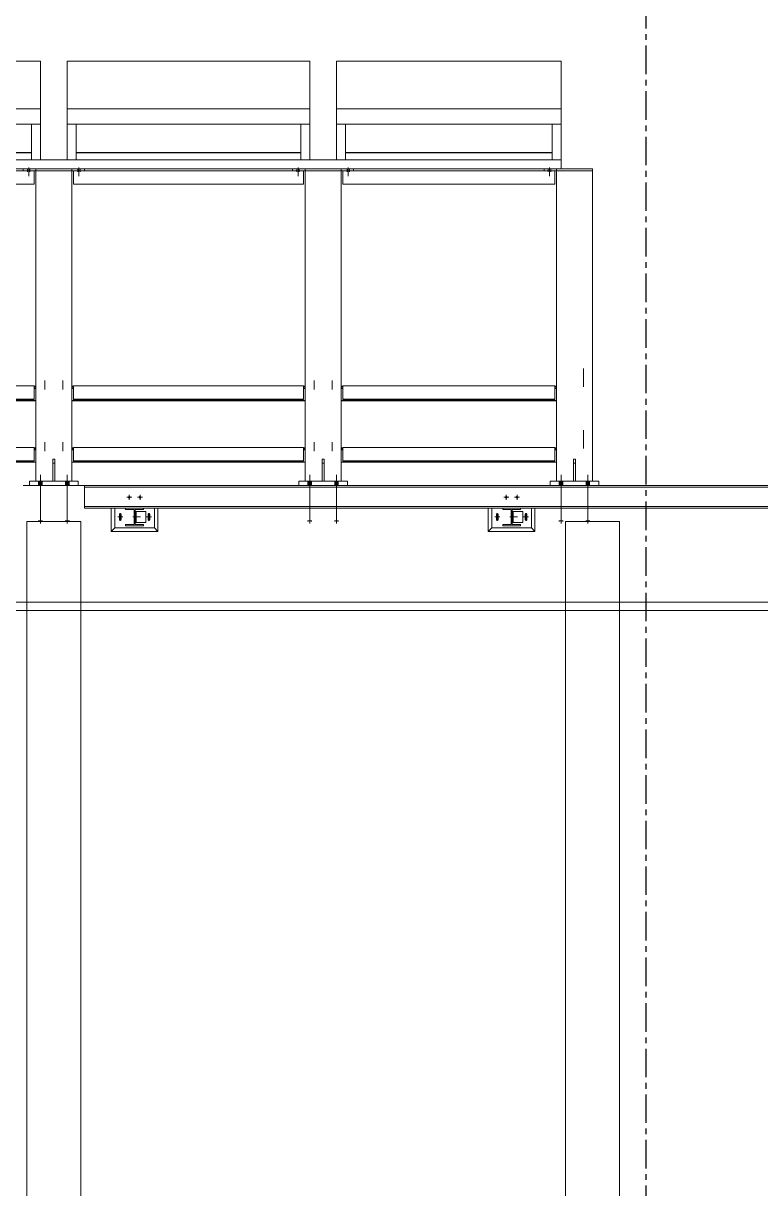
# Model space of a CAD drawing. Header units: millimetres. Extents: x 3774 to 718460, y -768339 to 192544.
# Drawn here: x 374093 to 378200, y -633449 to -626957 of the extents above; entities that cross this region are included whole.
import ezdxf

# ---------------------------------------------------------------- set-up
doc = ezdxf.new("R2010")
doc.units = ezdxf.units.MM
for name, pattern in [('CENTER', [50.8, 31.75, -6.35, 6.35, -6.35]), ('XKITLINE00', [0]), ('XKITLINE02', [4, 2, -2])]:
    doc.linetypes.add(name, pattern=pattern)
for name, color, linetype, lineweight in [('A-CANOPY', 7, 'Continuous', 25), ('Bolt', 7, 'Continuous', 0), ('Part', 7, 'Continuous', 0)]:
    doc.layers.add(name, color=color, linetype=linetype, lineweight=lineweight)

# ---------------------------------------------------------------- blocks, each defined once
blk = doc.blocks.new('*A292911')
at = {"layer": 'Part', "color": 7, "linetype": 'XKITLINE00', "lineweight": 0}
for p, q in [((1969.879922, -58.296001), (1969.079922, -58.296001)), ((1969.079922, -58.296001), (1969.079922, -58.360001)), ((1969.079922, -58.360001), (1969.455922, -58.360001)), ((1969.455922, -58.360001), (1969.455922, -59.032001)), ((1969.503922, -58.360001), (1969.879922, -58.360001)), ((1969.503922, -59.032001), (1969.503922, -58.360001)), ((1969.879922, -58.360001), (1969.879922, -58.296001)), ((1969.455922, -59.032001), (1969.079922, -59.032001)), ((1969.079922, -59.032001), (1969.079922, -59.096001)), ((1969.079922, -59.096001), (1969.879922, -59.096001)), ((1969.879922, -59.032001), (1969.503922, -59.032001)), ((1969.879922, -59.096001), (1969.879922, -59.032001))]:
    blk.add_line(p, q, dxfattribs=at)
blk = doc.blocks.new('*A302912')
at = {"layer": 'Part', "color": 7, "linetype": 'XKITLINE00', "lineweight": 0}
for p, q in [((1986.679922, -58.296001), (1985.879922, -58.296001)), ((1985.879922, -58.296001), (1985.879922, -58.360001)), ((1985.879922, -58.360001), (1986.255922, -58.360001)), ((1986.255922, -58.360001), (1986.255922, -59.032001)), ((1986.303922, -58.360001), (1986.679922, -58.360001)), ((1986.303922, -59.032001), (1986.303922, -58.360001)), ((1986.679922, -58.360001), (1986.679922, -58.296001)), ((1986.255922, -59.032001), (1985.879922, -59.032001)), ((1985.879922, -59.032001), (1985.879922, -59.096001)), ((1985.879922, -59.096001), (1986.679922, -59.096001)), ((1986.679922, -59.032001), (1986.303922, -59.032001)), ((1986.679922, -59.096001), (1986.679922, -59.032001))]:
    blk.add_line(p, q, dxfattribs=at)
blk = doc.blocks.new('*A322914')
at = {"layer": 'A-CANOPY', "color": 7, "linetype": 'XKITLINE00', "lineweight": 0}
for p, q in [((1978.683035, -55.608485), (1978.760005, -55.608485)), ((1978.683035, -55.660414), (1978.760005, -55.660414)), ((1978.683035, -55.708563), (1978.760005, -55.708563)), ((1978.760005, -55.598018), (1988.200005, -55.598018)), ((1978.760005, -56.201382), (1978.760005, -55.598018)), ((1988.200005, -55.598018), (1988.200005, -56.201382)), ((1988.200005, -55.608485), (1988.283035, -55.608485)), ((1988.200005, -55.660414), (1988.283035, -55.660414)), ((1988.200005, -55.708563), (1988.283035, -55.708563)), ((1978.683035, -56.255812), (1988.283035, -56.255812)), ((1978.683035, -56.259999), (1988.283035, -56.259999)), ((1978.760005, -56.197195), (1988.200005, -56.197195)), ((1988.200005, -56.201382), (1978.760005, -56.201382))]:
    blk.add_line(p, q, dxfattribs=at)
blk = doc.blocks.new('*A332915')
at = {"layer": 'A-CANOPY', "color": 7, "linetype": 'XKITLINE00', "lineweight": 0}
for p, q in [((1966.683035, -55.608485), (1966.760005, -55.608485)), ((1966.683035, -55.660414), (1966.760005, -55.660414)), ((1966.683035, -55.708563), (1966.760005, -55.708563)), ((1966.760005, -55.598018), (1977.000005, -55.598018)), ((1966.760005, -56.201382), (1966.760005, -55.598018)), ((1977.000005, -55.598018), (1977.000005, -56.201382)), ((1977.000005, -55.608485), (1977.083035, -55.608485)), ((1977.000005, -55.660414), (1977.083035, -55.660414)), ((1977.000005, -55.708563), (1977.083035, -55.708563)), ((1966.683035, -56.255812), (1977.083035, -56.255812)), ((1966.683035, -56.259999), (1977.083035, -56.259999)), ((1966.760005, -56.197195), (1977.000005, -56.197195)), ((1977.000005, -56.201382), (1966.760005, -56.201382))]:
    blk.add_line(p, q, dxfattribs=at)
blk = doc.blocks.new('*A342916')
at = {"layer": 'A-CANOPY', "color": 7, "linetype": 'XKITLINE00', "lineweight": 0}
for p, q in [((1966.683035, -52.864325), (1966.760005, -52.864325)), ((1966.683035, -52.916254), (1966.760005, -52.916254)), ((1966.683035, -52.964403), (1966.760005, -52.964403)), ((1966.760005, -52.853858), (1977.000005, -52.853858)), ((1966.760005, -53.457222), (1966.760005, -52.853858)), ((1977.000005, -52.853858), (1977.000005, -53.457222)), ((1977.000005, -52.864325), (1977.083035, -52.864325)), ((1977.000005, -52.916254), (1977.083035, -52.916254)), ((1977.000005, -52.964403), (1977.083035, -52.964403)), ((1966.760005, -53.453035), (1977.000005, -53.453035)), ((1977.000005, -53.457222), (1966.760005, -53.457222)), ((1966.683035, -53.511652), (1977.083035, -53.511652)), ((1966.683035, -53.515839), (1977.083035, -53.515839))]:
    blk.add_line(p, q, dxfattribs=at)
blk = doc.blocks.new('*A352917')
at = {"layer": 'A-CANOPY', "color": 7, "linetype": 'XKITLINE00', "lineweight": 0}
for p, q in [((1978.683035, -52.864325), (1978.760005, -52.864325)), ((1978.683035, -52.916254), (1978.760005, -52.916254)), ((1978.683035, -52.964403), (1978.760005, -52.964403)), ((1978.760005, -52.853858), (1988.200005, -52.853858)), ((1978.760005, -53.457222), (1978.760005, -52.853858)), ((1988.200005, -52.853858), (1988.200005, -53.457222)), ((1988.200005, -52.864325), (1988.283035, -52.864325)), ((1988.200005, -52.916254), (1988.283035, -52.916254)), ((1988.200005, -52.964403), (1988.283035, -52.964403)), ((1978.760005, -53.453035), (1988.200005, -53.453035)), ((1988.200005, -53.457222), (1978.760005, -53.457222)), ((1978.683035, -53.511652), (1988.283035, -53.511652)), ((1978.683035, -53.515839), (1988.283035, -53.515839))]:
    blk.add_line(p, q, dxfattribs=at)
blk = doc.blocks.new('*A362918')
at = {"layer": 'A-CANOPY', "color": 7, "linetype": 'XKITLINE00', "lineweight": 0}
for p, q in [((1977.832005, -57.095988), (1977.832005, -56.115017)), ((1977.832005, -56.115017), (1977.928005, -56.115017)), ((1977.832005, -56.295988), (1977.928005, -56.295988)), ((1977.928005, -56.115017), (1977.928005, -57.095988))]:
    blk.add_line(p, q, dxfattribs=at)
blk = doc.blocks.new('*A372919')
at = {"layer": 'A-CANOPY', "color": 7, "linetype": 'XKITLINE00', "lineweight": 0}
for p, q in [((1976.799973, -57.295988), (1976.799973, -57.095988)), ((1976.799973, -57.095988), (1978.959973, -57.095988)), ((1978.959973, -57.295988), (1978.959973, -57.095988))]:
    blk.add_line(p, q, dxfattribs=at)
blk = doc.blocks.new('*A382920')
at = {"layer": 'A-CANOPY'}
for points in [[(1977.204, -57.296), (1977.204, -57.096), (1977.356, -57.096), (1977.356, -57.296)], [(1978.404, -57.296), (1978.404, -57.096), (1978.556, -57.096), (1978.556, -57.296)], [(1977.204, -58.896), (1977.204, -58.848), (1977.356, -58.848), (1977.356, -58.896)], [(1978.404, -58.896), (1978.404, -58.848), (1978.556, -58.848), (1978.556, -58.896)]]:
    blk.add_hatch(color=7, dxfattribs=at).paths.add_polyline_path(points, flags=17)
at = {"layer": 'A-CANOPY', "color": 7, "linetype": 'XKITLINE00', "lineweight": 0}
for p, q in [((1977.204, -57.296), (1977.204, -57.096)), ((1977.28, -58.98), (1977.28, -56.816)), ((1977.356, -57.296), (1977.356, -57.096)), ((1978.404, -57.296), (1978.404, -57.096)), ((1978.48, -58.98), (1978.48, -56.816)), ((1978.556, -57.296), (1978.556, -57.096)), ((1977.204, -58.896), (1977.204, -58.848)), ((1977.356, -58.896), (1977.356, -58.848)), ((1978.404, -58.896), (1978.404, -58.848)), ((1978.556, -58.896), (1978.556, -58.848))]:
    blk.add_line(p, q, dxfattribs=at)
at = {"layer": 'A-CANOPY', "color": 7, "linetype": 'XKITLINE02', "lineweight": 0}
for p, q in [((1977.204, -57.296), (1977.204, -57.096)), ((1977.28, -58.98), (1977.28, -56.816)), ((1977.356, -57.296), (1977.356, -57.096)), ((1978.404, -57.296), (1978.404, -57.096)), ((1978.48, -58.98), (1978.48, -56.816)), ((1978.556, -57.296), (1978.556, -57.096)), ((1977.204, -58.896), (1977.204, -58.848)), ((1977.356, -58.896), (1977.356, -58.848)), ((1978.404, -58.896), (1978.404, -58.848)), ((1978.556, -58.896), (1978.556, -58.848))]:
    blk.add_line(p, q, dxfattribs=at)
blk = doc.blocks.new('*A392921')
at = {"layer": 'A-CANOPY', "color": 7, "linetype": 'XKITLINE02', "lineweight": 0}
for p, q in [((1978.280005, -55.738488), (1978.280005, -55.355646)), ((1978.280005, -55.759283), (1978.280005, -55.376441))]:
    blk.add_line(p, q, dxfattribs=at)
blk = doc.blocks.new('*A402922')
at = {"layer": 'A-CANOPY', "color": 7, "linetype": 'XKITLINE02', "lineweight": 0}
for p, q in [((1977.479995, -55.738488), (1977.479995, -55.355646)), ((1977.479995, -55.759283), (1977.479995, -55.376441))]:
    blk.add_line(p, q, dxfattribs=at)
blk = doc.blocks.new('*A412923')
at = {"layer": 'A-CANOPY', "color": 7, "linetype": 'XKITLINE02', "lineweight": 0}
for p, q in [((1977.479995, -52.994328), (1977.479995, -52.611486)), ((1977.479995, -53.015123), (1977.479995, -52.632281))]:
    blk.add_line(p, q, dxfattribs=at)
blk = doc.blocks.new('*A422924')
at = {"layer": 'A-CANOPY', "color": 7, "linetype": 'XKITLINE02', "lineweight": 0}
for p, q in [((1978.280005, -52.994328), (1978.280005, -52.611486)), ((1978.280005, -53.015123), (1978.280005, -52.632281))]:
    blk.add_line(p, q, dxfattribs=at)
blk = doc.blocks.new('*A432925')
at = {"layer": 'A-CANOPY', "color": 7, "linetype": 'XKITLINE00', "lineweight": 0}
for p, q in [((1989.032005, -57.095988), (1989.032005, -56.115017)), ((1989.032005, -56.115017), (1989.128005, -56.115017)), ((1989.032005, -56.295988), (1989.128005, -56.295988)), ((1989.128005, -56.115017), (1989.128005, -57.095988))]:
    blk.add_line(p, q, dxfattribs=at)
blk = doc.blocks.new('*A442926')
at = {"layer": 'A-CANOPY', "color": 7, "linetype": 'XKITLINE00', "lineweight": 0}
for p, q in [((1987.999973, -57.295988), (1987.999973, -57.095988)), ((1987.999973, -57.095988), (1990.159973, -57.095988)), ((1990.159973, -57.295988), (1990.159973, -57.095988))]:
    blk.add_line(p, q, dxfattribs=at)
blk = doc.blocks.new('*A452927')
at = {"layer": 'A-CANOPY'}
for points in [[(1988.404, -57.296), (1988.404, -57.096), (1988.556, -57.096), (1988.556, -57.296)], [(1989.604, -57.296), (1989.604, -57.096), (1989.756, -57.096), (1989.756, -57.296)], [(1988.404, -58.896), (1988.404, -58.848), (1988.556, -58.848), (1988.556, -58.896)], [(1989.604, -58.896), (1989.604, -58.848), (1989.756, -58.848), (1989.756, -58.896)]]:
    blk.add_hatch(color=7, dxfattribs=at).paths.add_polyline_path(points, flags=17)
at = {"layer": 'A-CANOPY', "color": 7, "linetype": 'XKITLINE00', "lineweight": 0}
for p, q in [((1988.404, -57.296), (1988.404, -57.096)), ((1988.48, -58.98), (1988.48, -56.816)), ((1988.556, -57.296), (1988.556, -57.096)), ((1989.604, -57.296), (1989.604, -57.096)), ((1989.68, -58.98), (1989.68, -56.816)), ((1989.756, -57.296), (1989.756, -57.096)), ((1988.404, -58.896), (1988.404, -58.848)), ((1988.556, -58.896), (1988.556, -58.848)), ((1989.604, -58.896), (1989.604, -58.848)), ((1989.756, -58.896), (1989.756, -58.848))]:
    blk.add_line(p, q, dxfattribs=at)
at = {"layer": 'A-CANOPY', "color": 7, "linetype": 'XKITLINE02', "lineweight": 0}
for p, q in [((1988.404, -57.296), (1988.404, -57.096)), ((1988.48, -58.98), (1988.48, -56.816)), ((1988.556, -57.296), (1988.556, -57.096)), ((1989.604, -57.296), (1989.604, -57.096)), ((1989.68, -58.98), (1989.68, -56.816)), ((1989.756, -57.296), (1989.756, -57.096)), ((1988.404, -58.896), (1988.404, -58.848)), ((1988.556, -58.896), (1988.556, -58.848)), ((1989.604, -58.896), (1989.604, -58.848)), ((1989.756, -58.896), (1989.756, -58.848))]:
    blk.add_line(p, q, dxfattribs=at)
blk = doc.blocks.new('*A462928')
at = {"layer": 'A-CANOPY', "color": 7, "linetype": 'XKITLINE02', "lineweight": 0}
for p, q in [((1989.479995, -55.623222), (1989.479995, -54.824304)), ((1989.479995, -55.644017), (1989.479995, -54.845099))]:
    blk.add_line(p, q, dxfattribs=at)
blk = doc.blocks.new('*A472929')
at = {"layer": 'A-CANOPY', "color": 7, "linetype": 'XKITLINE02', "lineweight": 0}
for p, q in [((1989.479995, -52.879062), (1989.479995, -52.080144)), ((1989.479995, -52.899857), (1989.479995, -52.100939))]:
    blk.add_line(p, q, dxfattribs=at)
blk = doc.blocks.new('*A482930')
at = {"layer": 'A-CANOPY', "color": 7, "linetype": 'XKITLINE00', "lineweight": 0}
for p, q in [((1988.203045, -43.26704), (1978.760005, -43.26704)), ((1978.760005, -43.86704), (1978.760005, -43.26704)), ((1988.203045, -43.86704), (1988.203045, -43.26704)), ((1988.203045, -43.86704), (1978.760005, -43.86704))]:
    blk.add_line(p, q, dxfattribs=at)
blk = doc.blocks.new('*A492931')
at = {"layer": 'A-CANOPY', "color": 7, "linetype": 'XKITLINE00', "lineweight": 0}
for p, q in [((1977.003045, -43.26704), (1966.760005, -43.26704)), ((1966.760005, -43.86704), (1966.760005, -43.26704)), ((1977.003045, -43.86704), (1977.003045, -43.26704)), ((1977.003045, -43.86704), (1966.760005, -43.86704))]:
    blk.add_line(p, q, dxfattribs=at)
blk = doc.blocks.new('*A502932')
at = {"layer": 'A-CANOPY', "color": 7, "linetype": 'XKITLINE02', "lineweight": 0}
for p, q in [((1976.704005, -43.18704), (1976.704005, -43.26704)), ((1976.704005, -43.18704), (1976.704005, -43.26704)), ((1976.704005, -43.26704), (1976.704005, -43.31904)), ((1976.704005, -43.26704), (1976.704005, -43.31904)), ((1976.760005, -43.12368), (1976.760005, -43.50704)), ((1976.760005, -43.12368), (1976.760005, -43.50704)), ((1976.816005, -43.18704), (1976.816005, -43.26704)), ((1976.816005, -43.18704), (1976.816005, -43.26704)), ((1976.816005, -43.26704), (1976.816005, -43.31904)), ((1976.816005, -43.26704), (1976.816005, -43.31904))]:
    blk.add_line(p, q, dxfattribs=at)
blk = doc.blocks.new('*A512933')
at = {"layer": 'A-CANOPY', "color": 7, "linetype": 'XKITLINE02', "lineweight": 0}
for p, q in [((1978.944005, -43.18704), (1978.944005, -43.26704)), ((1978.944005, -43.18704), (1978.944005, -43.26704)), ((1978.944005, -43.26704), (1978.944005, -43.31904)), ((1978.944005, -43.26704), (1978.944005, -43.31904)), ((1979.000005, -43.12368), (1979.000005, -43.50704)), ((1979.000005, -43.12368), (1979.000005, -43.50704)), ((1979.056005, -43.18704), (1979.056005, -43.26704)), ((1979.056005, -43.18704), (1979.056005, -43.26704)), ((1979.056005, -43.26704), (1979.056005, -43.31904)), ((1979.056005, -43.26704), (1979.056005, -43.31904))]:
    blk.add_line(p, q, dxfattribs=at)
blk = doc.blocks.new('*A522934')
at = {"layer": 'A-CANOPY', "color": 7, "linetype": 'XKITLINE00', "lineweight": 0}
for p, q in [((1976.520005, -43.26704), (1976.520005, -43.18704)), ((1978.680005, -43.26704), (1977.003045, -43.26704)), ((1977.080005, -43.26704), (1977.080005, -43.18704)), ((1978.680005, -43.26704), (1978.680005, -43.18704)), ((1978.683035, -43.26704), (1978.760005, -43.26704)), ((1979.240005, -43.26704), (1979.240005, -43.18704))]:
    blk.add_line(p, q, dxfattribs=at)
blk = doc.blocks.new('*A532935')
at = {"layer": 'A-CANOPY', "color": 7, "linetype": 'XKITLINE00', "lineweight": 0}
for p, q in [((1976.880119, -42.787037), (1976.880119, -41.187037)), ((1977.280119, -42.787037), (1977.280119, -41.187037))]:
    blk.add_line(p, q, dxfattribs=at)
blk = doc.blocks.new('*A542936')
at = {"layer": 'A-CANOPY', "color": 7, "linetype": 'XKITLINE00', "lineweight": 0}
for p, q in [((1978.480041, -42.787037), (1978.480041, -41.187037)), ((1978.880041, -42.787037), (1978.880041, -41.187037))]:
    blk.add_line(p, q, dxfattribs=at)
blk = doc.blocks.new('*A552937')
at = {"layer": 'A-CANOPY', "color": 7, "linetype": 'XKITLINE00', "lineweight": 0}
for p, q in [((1987.723045, -43.26704), (1987.723045, -43.18704)), ((1989.883045, -43.26704), (1988.203045, -43.26704)), ((1988.283045, -43.26704), (1988.283045, -43.18704)), ((1988.480119, -43.18704), (1989.883045, -43.18704)), ((1989.883045, -43.26704), (1989.883045, -43.18704))]:
    blk.add_line(p, q, dxfattribs=at)
blk = doc.blocks.new('*A562938')
at = {"layer": 'A-CANOPY', "color": 7, "linetype": 'XKITLINE02', "lineweight": 0}
for p, q in [((1987.907045, -43.18704), (1987.907045, -43.26704)), ((1987.907045, -43.18704), (1987.907045, -43.26704)), ((1987.907045, -43.26704), (1987.907045, -43.31904)), ((1987.907045, -43.26704), (1987.907045, -43.31904)), ((1987.963045, -43.12368), (1987.963045, -43.50704)), ((1987.963045, -43.12368), (1987.963045, -43.50704)), ((1988.019045, -43.18704), (1988.019045, -43.26704)), ((1988.019045, -43.18704), (1988.019045, -43.26704)), ((1988.019045, -43.26704), (1988.019045, -43.31904)), ((1988.019045, -43.26704), (1988.019045, -43.31904))]:
    blk.add_line(p, q, dxfattribs=at)
blk = doc.blocks.new('*A572939')
at = {"layer": 'A-CANOPY', "color": 7, "linetype": 'XKITLINE00', "lineweight": 0}
for p, q in [((1988.080119, -42.787037), (1988.080119, -41.187037)), ((1988.480119, -42.787037), (1988.480119, -41.187037))]:
    blk.add_line(p, q, dxfattribs=at)
blk = doc.blocks.new('*A812963')
at = {"layer": 'A-CANOPY', "color": 7, "linetype": 'XKITLINE00', "lineweight": 0}
for p, q in [((1853.280041, -42.787037), (1988.480119, -42.787037)), ((1988.480119, -42.787037), (1988.480119, -43.187037)), ((1853.280041, -43.187037), (1988.480119, -43.187037))]:
    blk.add_line(p, q, dxfattribs=at)
blk = doc.blocks.new('*A832965')
at = {"layer": 'Part', "color": 7, "linetype": 'XKITLINE00', "lineweight": 0}
for p, q in [((1964.519999, -57.296), (1967.240007, -57.296)), ((1943.08, -62.496), (1964.68, -62.496)), ((1967.08, -62.496), (1988.68, -62.496)), ((1991.08, -62.496), (2000.492107, -62.496))]:
    blk.add_line(p, q, dxfattribs=at)
blk = doc.blocks.new('*A852967')
at = {"layer": 'Part', "color": 7, "linetype": 'XKITLINE00', "lineweight": 0}
blk.add_line((2000.492107, -62.856), (1895.079997, -62.856001), dxfattribs=at)
blk = doc.blocks.new('*A1092991')
at = {"layer": 'A-CANOPY', "color": 7, "linetype": 'XKITLINE00', "lineweight": 0}
for p, q in [((1954.683035, -55.608485), (1954.760005, -55.608485)), ((1954.683035, -55.660414), (1954.760005, -55.660414)), ((1954.683035, -55.708563), (1954.760005, -55.708563)), ((1954.760005, -55.598018), (1965.000005, -55.598018)), ((1954.760005, -56.201382), (1954.760005, -55.598018)), ((1965.000005, -55.598018), (1965.000005, -56.201382)), ((1965.000005, -55.608485), (1965.083035, -55.608485)), ((1965.000005, -55.660414), (1965.083035, -55.660414)), ((1965.000005, -55.708563), (1965.083035, -55.708563)), ((1954.683035, -56.255812), (1965.083035, -56.255812)), ((1954.683035, -56.259999), (1965.083035, -56.259999)), ((1954.760005, -56.197195), (1965.000005, -56.197195)), ((1965.000005, -56.201382), (1954.760005, -56.201382))]:
    blk.add_line(p, q, dxfattribs=at)
blk = doc.blocks.new('*A1102992')
at = {"layer": 'A-CANOPY', "color": 7, "linetype": 'XKITLINE00', "lineweight": 0}
for p, q in [((1954.683035, -52.864325), (1954.760005, -52.864325)), ((1954.683035, -52.916254), (1954.760005, -52.916254)), ((1954.683035, -52.964403), (1954.760005, -52.964403)), ((1954.760005, -52.853858), (1965.000005, -52.853858)), ((1954.760005, -53.457222), (1954.760005, -52.853858)), ((1965.000005, -52.853858), (1965.000005, -53.457222)), ((1965.000005, -52.864325), (1965.083035, -52.864325)), ((1965.000005, -52.916254), (1965.083035, -52.916254)), ((1965.000005, -52.964403), (1965.083035, -52.964403)), ((1954.760005, -53.453035), (1965.000005, -53.453035)), ((1965.000005, -53.457222), (1954.760005, -53.457222)), ((1954.683035, -53.511652), (1965.083035, -53.511652)), ((1954.683035, -53.515839), (1965.083035, -53.515839))]:
    blk.add_line(p, q, dxfattribs=at)
blk = doc.blocks.new('*A1162998')
at = {"layer": 'A-CANOPY', "color": 7, "linetype": 'XKITLINE02', "lineweight": 0}
for p, q in [((1966.280005, -55.738488), (1966.280005, -55.355646)), ((1966.280005, -55.759283), (1966.280005, -55.376441))]:
    blk.add_line(p, q, dxfattribs=at)
blk = doc.blocks.new('*A1172999')
at = {"layer": 'A-CANOPY', "color": 7, "linetype": 'XKITLINE02', "lineweight": 0}
for p, q in [((1965.479995, -55.738488), (1965.479995, -55.355646)), ((1965.479995, -55.759283), (1965.479995, -55.376441))]:
    blk.add_line(p, q, dxfattribs=at)
blk = doc.blocks.new('*A1183000')
at = {"layer": 'A-CANOPY'}
for points in [[(1965.204, -57.296), (1965.204, -57.096), (1965.356, -57.096), (1965.356, -57.296)], [(1966.404, -57.296), (1966.404, -57.096), (1966.556, -57.096), (1966.556, -57.296)], [(1965.204, -58.896), (1965.204, -58.848), (1965.356, -58.848), (1965.356, -58.896)], [(1966.404, -58.896), (1966.404, -58.848), (1966.556, -58.848), (1966.556, -58.896)]]:
    blk.add_hatch(color=7, dxfattribs=at).paths.add_polyline_path(points, flags=17)
at = {"layer": 'A-CANOPY', "color": 7, "linetype": 'XKITLINE00', "lineweight": 0}
for p, q in [((1965.204, -57.296), (1965.204, -57.096)), ((1965.28, -58.98), (1965.28, -56.816)), ((1965.356, -57.296), (1965.356, -57.096)), ((1966.404, -57.296), (1966.404, -57.096)), ((1966.48, -58.98), (1966.48, -56.816)), ((1966.556, -57.296), (1966.556, -57.096)), ((1965.204, -58.896), (1965.204, -58.848)), ((1965.356, -58.896), (1965.356, -58.848)), ((1966.404, -58.896), (1966.404, -58.848)), ((1966.556, -58.896), (1966.556, -58.848))]:
    blk.add_line(p, q, dxfattribs=at)
at = {"layer": 'A-CANOPY', "color": 7, "linetype": 'XKITLINE02', "lineweight": 0}
for p, q in [((1965.204, -57.296), (1965.204, -57.096)), ((1965.28, -58.98), (1965.28, -56.816)), ((1965.356, -57.296), (1965.356, -57.096)), ((1966.404, -57.296), (1966.404, -57.096)), ((1966.48, -58.98), (1966.48, -56.816)), ((1966.556, -57.296), (1966.556, -57.096)), ((1965.204, -58.896), (1965.204, -58.848)), ((1965.356, -58.896), (1965.356, -58.848)), ((1966.404, -58.896), (1966.404, -58.848)), ((1966.556, -58.896), (1966.556, -58.848))]:
    blk.add_line(p, q, dxfattribs=at)
blk = doc.blocks.new('*A1193001')
at = {"layer": 'A-CANOPY', "color": 7, "linetype": 'XKITLINE00', "lineweight": 0}
for p, q in [((1964.799973, -57.295988), (1964.799973, -57.095988)), ((1964.799973, -57.095988), (1966.959973, -57.095988)), ((1966.959973, -57.295988), (1966.959973, -57.095988))]:
    blk.add_line(p, q, dxfattribs=at)
blk = doc.blocks.new('*A1203002')
at = {"layer": 'A-CANOPY', "color": 7, "linetype": 'XKITLINE00', "lineweight": 0}
for p, q in [((1965.832005, -57.095988), (1965.832005, -56.115017)), ((1965.832005, -56.115017), (1965.928005, -56.115017)), ((1965.832005, -56.295988), (1965.928005, -56.295988)), ((1965.928005, -56.115017), (1965.928005, -57.095988))]:
    blk.add_line(p, q, dxfattribs=at)
blk = doc.blocks.new('*A1233005')
at = {"layer": 'A-CANOPY', "color": 7, "linetype": 'XKITLINE02', "lineweight": 0}
for p, q in [((1966.280005, -52.994328), (1966.280005, -52.611486)), ((1966.280005, -53.015123), (1966.280005, -52.632281))]:
    blk.add_line(p, q, dxfattribs=at)
blk = doc.blocks.new('*A1243006')
at = {"layer": 'A-CANOPY', "color": 7, "linetype": 'XKITLINE02', "lineweight": 0}
for p, q in [((1965.479995, -52.994328), (1965.479995, -52.611486)), ((1965.479995, -53.015123), (1965.479995, -52.632281))]:
    blk.add_line(p, q, dxfattribs=at)
blk = doc.blocks.new('*A1333015')
at = {"layer": 'A-CANOPY', "color": 7, "linetype": 'XKITLINE00', "lineweight": 0}
for p, q in [((1965.003045, -43.26704), (1954.760005, -43.26704)), ((1954.760005, -43.86704), (1954.760005, -43.26704)), ((1965.003045, -43.86704), (1965.003045, -43.26704)), ((1965.003045, -43.86704), (1954.760005, -43.86704))]:
    blk.add_line(p, q, dxfattribs=at)
blk = doc.blocks.new('*A1353017')
at = {"layer": 'A-CANOPY', "color": 7, "linetype": 'XKITLINE02', "lineweight": 0}
for p, q in [((1964.704005, -43.18704), (1964.704005, -43.26704)), ((1964.704005, -43.18704), (1964.704005, -43.26704)), ((1964.704005, -43.26704), (1964.704005, -43.31904)), ((1964.704005, -43.26704), (1964.704005, -43.31904)), ((1964.760005, -43.12368), (1964.760005, -43.50704)), ((1964.760005, -43.12368), (1964.760005, -43.50704)), ((1964.816005, -43.18704), (1964.816005, -43.26704)), ((1964.816005, -43.18704), (1964.816005, -43.26704)), ((1964.816005, -43.26704), (1964.816005, -43.31904)), ((1964.816005, -43.26704), (1964.816005, -43.31904))]:
    blk.add_line(p, q, dxfattribs=at)
blk = doc.blocks.new('*A1363018')
at = {"layer": 'A-CANOPY', "color": 7, "linetype": 'XKITLINE02', "lineweight": 0}
for p, q in [((1966.944005, -43.18704), (1966.944005, -43.26704)), ((1966.944005, -43.18704), (1966.944005, -43.26704)), ((1966.944005, -43.26704), (1966.944005, -43.31904)), ((1966.944005, -43.26704), (1966.944005, -43.31904)), ((1967.000005, -43.12368), (1967.000005, -43.50704)), ((1967.000005, -43.12368), (1967.000005, -43.50704)), ((1967.056005, -43.18704), (1967.056005, -43.26704)), ((1967.056005, -43.18704), (1967.056005, -43.26704)), ((1967.056005, -43.26704), (1967.056005, -43.31904)), ((1967.056005, -43.26704), (1967.056005, -43.31904))]:
    blk.add_line(p, q, dxfattribs=at)
blk = doc.blocks.new('*A1383020')
at = {"layer": 'A-CANOPY', "color": 7, "linetype": 'XKITLINE00', "lineweight": 0}
for p, q in [((1964.520005, -43.26704), (1964.520005, -43.18704)), ((1966.680005, -43.26704), (1965.003045, -43.26704)), ((1965.080005, -43.26704), (1965.080005, -43.18704)), ((1966.680005, -43.26704), (1966.680005, -43.18704)), ((1966.683035, -43.26704), (1966.760005, -43.26704)), ((1967.240005, -43.26704), (1967.240005, -43.18704))]:
    blk.add_line(p, q, dxfattribs=at)
blk = doc.blocks.new('*A1393021')
at = {"layer": 'A-CANOPY', "color": 7, "linetype": 'XKITLINE00', "lineweight": 0}
for p, q in [((1964.880119, -42.787037), (1964.880119, -41.187037)), ((1965.280119, -42.787037), (1965.280119, -41.187037))]:
    blk.add_line(p, q, dxfattribs=at)
blk = doc.blocks.new('*A1413023')
at = {"layer": 'A-CANOPY', "color": 7, "linetype": 'XKITLINE00', "lineweight": 0}
for p, q in [((1966.480041, -42.787037), (1966.480041, -41.187037)), ((1966.880041, -42.787037), (1966.880041, -41.187037))]:
    blk.add_line(p, q, dxfattribs=at)
blk = doc.blocks.new('*A1423024')
at = {"layer": 'A-CANOPY', "color": 7, "linetype": 'XKITLINE00', "lineweight": 0}
for p, q in [((1988.283035, -57.095988), (1988.283035, -43.26704)), ((1989.883035, -43.26704), (1988.283035, -43.26704)), ((1989.883035, -57.095988), (1989.883035, -43.26704))]:
    blk.add_line(p, q, dxfattribs=at)
blk = doc.blocks.new('*A1433025')
at = {"layer": 'A-CANOPY', "color": 7, "linetype": 'XKITLINE00', "lineweight": 0}
for p, q in [((1977.083035, -57.095988), (1977.083035, -43.26704)), ((1978.683035, -43.26704), (1977.083035, -43.26704)), ((1978.683035, -57.095988), (1978.683035, -43.26704))]:
    blk.add_line(p, q, dxfattribs=at)
blk = doc.blocks.new('*A1443026')
at = {"layer": 'A-CANOPY', "color": 7, "linetype": 'XKITLINE00', "lineweight": 0}
for p, q in [((1966.480041, -41.187037), (1966.480041, -38.387037)), ((1966.480041, -38.387037), (1977.280041, -38.387037)), ((1977.280041, -38.387037), (1977.280041, -41.187037)), ((1966.480041, -40.507037), (1977.280041, -40.507037)), ((1977.280041, -41.187037), (1966.480041, -41.187037)), ((1966.880041, -42.447037), (1976.880119, -42.447037)), ((1966.880041, -42.467037), (1976.880119, -42.467037))]:
    blk.add_line(p, q, dxfattribs=at)
blk = doc.blocks.new('*A1453027')
at = {"layer": 'A-CANOPY', "color": 7, "linetype": 'XKITLINE00', "lineweight": 0}
for p, q in [((1978.480041, -41.187037), (1978.480041, -38.387037)), ((1978.480041, -38.387037), (1988.480041, -38.387037)), ((1988.480041, -38.387037), (1988.480041, -41.187037)), ((1978.480041, -40.507037), (1988.480041, -40.507037)), ((1988.480041, -41.187037), (1978.480041, -41.187037)), ((1978.880041, -42.447037), (1988.080119, -42.447037)), ((1978.880041, -42.467037), (1988.080119, -42.467037))]:
    blk.add_line(p, q, dxfattribs=at)
blk = doc.blocks.new('*A4943376')
at = {"layer": 'Part', "color": 7, "linetype": 'XKITLINE00', "lineweight": 0}
for p, q in [((1967.08, -58.895973), (1964.68, -58.895973)), ((1964.68, -58.895973), (1964.68, -62.495973)), ((1967.08, -62.495973), (1967.08, -58.895973)), ((1964.68, -62.495973), (1967.08, -62.495973))]:
    blk.add_line(p, q, dxfattribs=at)
blk = doc.blocks.new('*A4953377')
at = {"layer": 'Part', "color": 7, "linetype": 'XKITLINE00', "lineweight": 0}
for p, q in [((1991.08, -58.895973), (1988.68, -58.895973)), ((1988.68, -58.895973), (1988.68, -62.495973)), ((1991.08, -62.495973), (1991.08, -58.895973)), ((1988.68, -62.495973), (1991.08, -62.495973))]:
    blk.add_line(p, q, dxfattribs=at)
blk = doc.blocks.new('*A5013383')
at = {"layer": 'Part', "color": 7, "linetype": 'XKITLINE00', "lineweight": 0}
for p, q in [((1964.680023, -122.816052), (1964.68, -62.496)), ((1967.080023, -122.816051), (1967.08, -62.496))]:
    blk.add_line(p, q, dxfattribs=at)
blk = doc.blocks.new('*A5023384')
at = {"layer": 'Part', "color": 7, "linetype": 'XKITLINE00', "lineweight": 0}
for p, q in [((1988.680023, -122.816052), (1988.68, -62.496)), ((1991.080023, -122.816051), (1991.08, -62.496))]:
    blk.add_line(p, q, dxfattribs=at)
blk = doc.blocks.new('*A5313413')
at = {"layer": 'Part', "color": 7, "linetype": 'XKITLINE00', "lineweight": 0}
for p, q in [((2000.839999, -57.295994), (1967.240007, -57.296001)), ((1967.240007, -57.296001), (1967.240007, -58.296001)), ((1967.240007, -57.360001), (2000.839999, -57.359994)), ((2000.84, -58.295994), (2000.839999, -57.295994)), ((1967.240007, -58.232001), (2000.84, -58.231994)), ((1967.240007, -58.296001), (1969.079922, -58.296001)), ((1969.879922, -58.296), (1985.879922, -58.295997)), ((1986.679922, -58.295997), (1998.679922, -58.295994)), ((1999.479922, -58.295994), (2000.84, -58.295994))]:
    blk.add_line(p, q, dxfattribs=at)
blk = doc.blocks.new('*A5323414')
at = {"layer": 'A-CANOPY', "color": 7, "linetype": 'XKITLINE00', "lineweight": 0}
for p, q in [((1965.083035, -57.095988), (1965.083035, -43.26704)), ((1966.683035, -43.26704), (1965.083035, -43.26704)), ((1966.683035, -57.095988), (1966.683035, -43.26704))]:
    blk.add_line(p, q, dxfattribs=at)
blk = doc.blocks.new('*A5363418')
at = {"layer": 'A-CANOPY', "color": 7, "linetype": 'XKITLINE00', "lineweight": 0}
for p, q in [((1954.480041, -41.187037), (1954.480041, -38.387037)), ((1954.480041, -38.387037), (1965.280041, -38.387037)), ((1965.280041, -38.387037), (1965.280041, -41.187037)), ((1954.480041, -40.507037), (1965.280041, -40.507037)), ((1965.280041, -41.187037), (1954.480041, -41.187037)), ((1954.880041, -42.447037), (1964.880119, -42.447037)), ((1954.880041, -42.467037), (1964.880119, -42.467037))]:
    blk.add_line(p, q, dxfattribs=at)
blk = doc.blocks.new('*A5373419')
at = {"layer": 'Part', "color": 7, "linetype": 'XKITLINE00', "lineweight": 0}
for p, q in [((1969.983922, -58.456001), (1969.503922, -58.456001)), ((1969.543922, -58.936001), (1969.543922, -58.456001)), ((1969.983922, -58.936001), (1969.983922, -58.456001)), ((1969.503922, -58.936001), (1969.983922, -58.936001))]:
    blk.add_line(p, q, dxfattribs=at)
blk = doc.blocks.new('*A5383420')
at = {"layer": 'Bolt'}
for points in [[(1969.456, -58.64), (1969.504, -58.64), (1969.504, -58.752), (1969.456, -58.752)], [(1969.504, -58.54), (1969.544, -58.54), (1969.544, -58.852), (1969.504, -58.852)]]:
    blk.add_hatch(color=7, dxfattribs=at).paths.add_polyline_path(points, flags=17)
at = {"layer": 'Bolt', "color": 7, "linetype": 'XKITLINE00', "lineweight": 0}
for p, q in [((1969.456, -58.64), (1969.504, -58.64)), ((1969.504, -58.54), (1969.544, -58.54)), ((1969.393, -58.696), (1969.736, -58.696)), ((1969.456, -58.752), (1969.504, -58.752)), ((1969.504, -58.852), (1969.544, -58.852))]:
    blk.add_line(p, q, dxfattribs=at)
blk = doc.blocks.new('*A5393421')
at = {"layer": 'Bolt'}
for points in [[(1968.861, -58.868), (1968.84, -58.872), (1968.818, -58.868), (1968.8, -58.856), (1968.788, -58.837), (1968.784, -58.816), (1968.784, -58.576), (1968.788, -58.555), (1968.8, -58.536), (1968.818, -58.524), (1968.84, -58.52), (1968.861, -58.524), (1968.88, -58.536), (1968.892, -58.555), (1968.896, -58.576), (1968.896, -58.816), (1968.892, -58.837), (1968.88, -58.856)], [(1970.141, -58.868), (1970.12, -58.872), (1970.098, -58.868), (1970.08, -58.856), (1970.068, -58.837), (1970.064, -58.816), (1970.064, -58.576), (1970.068, -58.555), (1970.08, -58.536), (1970.098, -58.524), (1970.12, -58.52), (1970.141, -58.524), (1970.16, -58.536), (1970.172, -58.555), (1970.176, -58.576), (1970.176, -58.816), (1970.172, -58.837), (1970.16, -58.856)]]:
    blk.add_hatch(color=7, dxfattribs=at).paths.add_polyline_path(points, flags=17)
at = {"layer": 'Bolt', "color": 7, "linetype": 'XKITLINE00', "lineweight": 0}
for p, q in [((1968.84, -58.584), (1968.84, -58.808)), ((1970.12, -58.584), (1970.12, -58.808)), ((1968.952, -58.696), (1968.728, -58.696)), ((1970.232, -58.696), (1970.008, -58.696))]:
    blk.add_line(p, q, dxfattribs=at)
blk = doc.blocks.new('*A5453427')
at = {"layer": 'Part', "color": 7, "linetype": 'XKITLINE00', "lineweight": 0}
for p, q in [((1985.399922, -58.295997), (1985.399922, -59.176001)), ((1987.159922, -59.176001), (1987.159922, -58.295997)), ((1985.399922, -59.176001), (1987.159922, -59.176001))]:
    blk.add_line(p, q, dxfattribs=at)
blk = doc.blocks.new('*A5463428')
at = {"layer": 'Part', "color": 7, "linetype": 'XKITLINE00', "lineweight": 0}
for p, q in [((1985.239922, -59.336001), (1985.239922, -58.295997)), ((1987.319922, -58.295997), (1987.319922, -59.336001)), ((1985.399922, -59.176001), (1985.239922, -59.336001)), ((1987.319922, -59.336001), (1987.159922, -59.176001)), ((1987.319922, -59.336001), (1985.239922, -59.336001))]:
    blk.add_line(p, q, dxfattribs=at)
blk = doc.blocks.new('*A5473429')
at = {"layer": 'Part', "color": 7, "linetype": 'XKITLINE00', "lineweight": 0}
for p, q in [((1986.783922, -58.456001), (1986.303922, -58.456001)), ((1986.343922, -58.936001), (1986.343922, -58.456001)), ((1986.783922, -58.936001), (1986.783922, -58.456001)), ((1986.303922, -58.936001), (1986.783922, -58.936001))]:
    blk.add_line(p, q, dxfattribs=at)
blk = doc.blocks.new('*A5483430')
at = {"layer": 'Bolt'}
for points in [[(1986.256, -58.64), (1986.304, -58.64), (1986.304, -58.752), (1986.256, -58.752)], [(1986.304, -58.54), (1986.344, -58.54), (1986.344, -58.852), (1986.304, -58.852)]]:
    blk.add_hatch(color=7, dxfattribs=at).paths.add_polyline_path(points, flags=17)
at = {"layer": 'Bolt', "color": 7, "linetype": 'XKITLINE00', "lineweight": 0}
for p, q in [((1986.256, -58.64), (1986.304, -58.64)), ((1986.304, -58.54), (1986.344, -58.54)), ((1986.193, -58.696), (1986.536, -58.696)), ((1986.256, -58.752), (1986.304, -58.752)), ((1986.304, -58.852), (1986.344, -58.852))]:
    blk.add_line(p, q, dxfattribs=at)
blk = doc.blocks.new('*A5493431')
at = {"layer": 'Bolt'}
for points in [[(1985.661, -58.868), (1985.64, -58.872), (1985.618, -58.868), (1985.6, -58.856), (1985.588, -58.837), (1985.584, -58.816), (1985.584, -58.576), (1985.588, -58.555), (1985.6, -58.536), (1985.618, -58.524), (1985.64, -58.52), (1985.661, -58.524), (1985.68, -58.536), (1985.692, -58.555), (1985.696, -58.576), (1985.696, -58.816), (1985.692, -58.837), (1985.68, -58.856)], [(1986.941, -58.868), (1986.92, -58.872), (1986.898, -58.868), (1986.88, -58.856), (1986.868, -58.837), (1986.864, -58.816), (1986.864, -58.576), (1986.868, -58.555), (1986.88, -58.536), (1986.898, -58.524), (1986.92, -58.52), (1986.941, -58.524), (1986.96, -58.536), (1986.972, -58.555), (1986.976, -58.576), (1986.976, -58.816), (1986.972, -58.837), (1986.96, -58.856)]]:
    blk.add_hatch(color=7, dxfattribs=at).paths.add_polyline_path(points, flags=17)
at = {"layer": 'Bolt', "color": 7, "linetype": 'XKITLINE00', "lineweight": 0}
for p, q in [((1985.64, -58.584), (1985.64, -58.808)), ((1986.92, -58.584), (1986.92, -58.808)), ((1985.752, -58.696), (1985.528, -58.696)), ((1987.032, -58.696), (1986.808, -58.696))]:
    blk.add_line(p, q, dxfattribs=at)
blk = doc.blocks.new('*A5503432')
at = {"layer": 'Bolt'}
for points in [[(1969.185, -57.805), (1969.188, -57.795), (1969.193, -57.785), (1969.2, -57.776), (1969.209, -57.769), (1969.218, -57.764), (1969.229, -57.761), (1969.24, -57.76), (1969.251, -57.761), (1969.261, -57.764), (1969.271, -57.769), (1969.28, -57.776), (1969.286, -57.785), (1969.292, -57.795), (1969.295, -57.805), (1969.296, -57.816), (1969.295, -57.827), (1969.292, -57.837), (1969.286, -57.847), (1969.28, -57.856), (1969.271, -57.863), (1969.261, -57.868), (1969.251, -57.871), (1969.24, -57.872), (1969.229, -57.871), (1969.218, -57.868), (1969.209, -57.863), (1969.2, -57.856), (1969.193, -57.847), (1969.188, -57.837), (1969.185, -57.827), (1969.184, -57.816)], [(1969.665, -57.805), (1969.668, -57.795), (1969.673, -57.785), (1969.68, -57.776), (1969.689, -57.769), (1969.698, -57.764), (1969.709, -57.761), (1969.72, -57.76), (1969.731, -57.761), (1969.741, -57.764), (1969.751, -57.769), (1969.76, -57.776), (1969.766, -57.785), (1969.772, -57.795), (1969.775, -57.805), (1969.776, -57.816), (1969.775, -57.827), (1969.772, -57.837), (1969.766, -57.847), (1969.76, -57.856), (1969.751, -57.863), (1969.741, -57.868), (1969.731, -57.871), (1969.72, -57.872), (1969.709, -57.871), (1969.698, -57.868), (1969.689, -57.863), (1969.68, -57.856), (1969.673, -57.847), (1969.668, -57.837), (1969.665, -57.827), (1969.664, -57.816)]]:
    blk.add_hatch(color=7, dxfattribs=at).paths.add_polyline_path(points, flags=17)
at = {"layer": 'Bolt', "color": 7, "linetype": 'XKITLINE00', "lineweight": 0}
for p, q in [((1969.128, -57.816), (1969.352, -57.816)), ((1969.24, -57.928), (1969.24, -57.704)), ((1969.608, -57.816), (1969.832, -57.816)), ((1969.72, -57.928), (1969.72, -57.704))]:
    blk.add_line(p, q, dxfattribs=at)
blk = doc.blocks.new('*A5513433')
at = {"layer": 'Bolt'}
for points in [[(1985.985, -57.805), (1985.988, -57.795), (1985.993, -57.785), (1986, -57.776), (1986.009, -57.769), (1986.018, -57.764), (1986.029, -57.761), (1986.04, -57.76), (1986.051, -57.761), (1986.061, -57.764), (1986.071, -57.769), (1986.08, -57.776), (1986.086, -57.785), (1986.092, -57.795), (1986.095, -57.805), (1986.096, -57.816), (1986.095, -57.827), (1986.092, -57.837), (1986.086, -57.847), (1986.08, -57.856), (1986.071, -57.863), (1986.061, -57.868), (1986.051, -57.871), (1986.04, -57.872), (1986.029, -57.871), (1986.018, -57.868), (1986.009, -57.863), (1986, -57.856), (1985.993, -57.847), (1985.988, -57.837), (1985.985, -57.827), (1985.984, -57.816)], [(1986.465, -57.805), (1986.468, -57.795), (1986.473, -57.785), (1986.48, -57.776), (1986.489, -57.769), (1986.498, -57.764), (1986.509, -57.761), (1986.52, -57.76), (1986.531, -57.761), (1986.541, -57.764), (1986.551, -57.769), (1986.56, -57.776), (1986.566, -57.785), (1986.572, -57.795), (1986.575, -57.805), (1986.576, -57.816), (1986.575, -57.827), (1986.572, -57.837), (1986.566, -57.847), (1986.56, -57.856), (1986.551, -57.863), (1986.541, -57.868), (1986.531, -57.871), (1986.52, -57.872), (1986.509, -57.871), (1986.498, -57.868), (1986.489, -57.863), (1986.48, -57.856), (1986.473, -57.847), (1986.468, -57.837), (1986.465, -57.827), (1986.464, -57.816)]]:
    blk.add_hatch(color=7, dxfattribs=at).paths.add_polyline_path(points, flags=17)
at = {"layer": 'Bolt', "color": 7, "linetype": 'XKITLINE00', "lineweight": 0}
for p, q in [((1985.928, -57.816), (1986.152, -57.816)), ((1986.04, -57.928), (1986.04, -57.704)), ((1986.408, -57.816), (1986.632, -57.816)), ((1986.52, -57.928), (1986.52, -57.704))]:
    blk.add_line(p, q, dxfattribs=at)
blk = doc.blocks.new('*A6123494')
at = {"layer": 'Part', "color": 7, "linetype": 'XKITLINE00', "lineweight": 0}
for p, q in [((1968.599922, -58.296001), (1968.599922, -59.176001)), ((1970.359922, -59.176001), (1970.359922, -58.296)), ((1968.599922, -59.176001), (1970.359922, -59.176001))]:
    blk.add_line(p, q, dxfattribs=at)
blk = doc.blocks.new('*A6133495')
at = {"layer": 'Part', "color": 7, "linetype": 'XKITLINE00', "lineweight": 0}
for p, q in [((1968.439922, -59.336001), (1968.439922, -58.296001)), ((1970.519922, -58.296), (1970.519922, -59.336001)), ((1968.599922, -59.176001), (1968.439922, -59.336001)), ((1970.519922, -59.336001), (1970.359922, -59.176001)), ((1970.519922, -59.336001), (1968.439922, -59.336001))]:
    blk.add_line(p, q, dxfattribs=at)

msp = doc.modelspace()

# ---------------------------------------------------------------- linework, layer by layer
at = {"color": 7, "linetype": 'CENTER', "ltscale": 5}
msp.add_lwpolyline([(377562.556, -639940.293), (377562.556, -621218.53)], dxfattribs=at)

# ---------------------------------------------------------------- block references
at = {"color": 7, "lineweight": 0, "xscale": 125, "yscale": 125, "zscale": 125}
for name in ['*A5363418', '*A1443026', '*A1453027', '*A1393021', '*A1413023', '*A532935', '*A542936', '*A572939', '*A812963', '*A1333015', '*A1383020', '*A1353017', '*A5323414', '*A492931', '*A1363018', '*A522934', '*A502932', '*A1433025', '*A482930', '*A512933', '*A552937', '*A562938', '*A1423024', '*A472929', '*A1243006', '*A1233005', '*A412923', '*A422924', '*A1102992', '*A342916', '*A352917', '*A462928', '*A1092991', '*A1172999', '*A1162998', '*A332915', '*A402922', '*A392921', '*A322914', '*A1203002', '*A362918', '*A432925', '*A1183000', '*A382920', '*A452927', '*A832965', '*A1193001', '*A5313413', '*A372919', '*A442926', '*A5503432', '*A5513433', '*A6133495', '*A6123494', '*A292911', '*A5463428', '*A5453427', '*A302912', '*A5393421', '*A5383420', '*A5373419', '*A5493431', '*A5483430', '*A5473429', '*A4943376', '*A4953377', '*A5013383', '*A5023384', '*A852967']:
    msp.add_blockref(name, (128527.556, -622370.363), dxfattribs=at)

doc.saveas('drawing.dxf')
